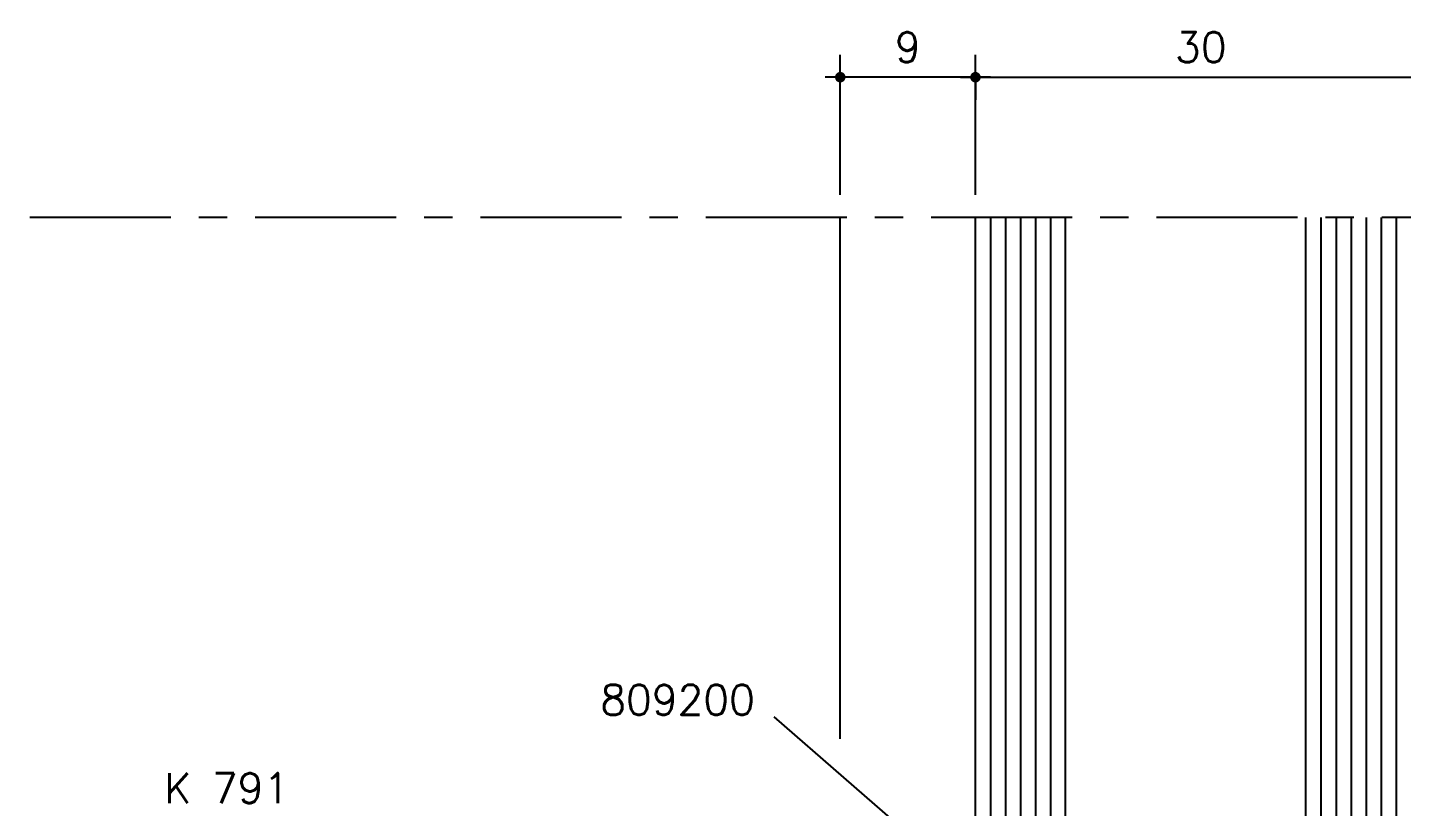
# Model space of a CAD drawing. Extents: x 0 to 4131, y -1600 to 527.
# Drawn here: x 990.9 to 1082.4, y -775 to -723.1 of the extents above; entities that cross this region are included whole.
import ezdxf

# ---------------------------------------------------------------- set-up
doc = ezdxf.new("R2010")
doc.units = 0
doc.header["$LTSCALE"] = 7.5
doc.header["$MEASUREMENT"] = 0
doc.linetypes.add('CENTER', pattern=[2, 1.25, -0.25, 0.25, -0.25])
doc.layers.get('0').update_dxf_attribs({"linetype": 'CONTINUOUS'})
doc.layers.get('DEFPOINTS').update_dxf_attribs({"linetype": 'CONTINUOUS'})
for name, color, linetype in [('ASSI', 1, 'CENTER'), ('QUOTE', 254, 'CONTINUOUS'), ('TRATTEGGI', 140, 'CONTINUOUS'), ('VETRO', 6, 'CONTINUOUS')]:
    doc.layers.add(name, color=color, linetype=linetype)
doc.styles.get("Standard").update_dxf_attribs({"font": 'romans.shx'})
doc.dimstyles.new('SCALA_1-1$0', dxfattribs={"dimtxt": 2, "dimasz": 1, "dimexe": 1.5, "dimexo": 1.5, "dimgap": 1, "dimtad": 3, "dimdsep": 46, "dimtxsty": 'Standard', "dimblk1": 'PUNTO', "dimblk2": 'PUNTO', "dimsah": 1, "dimcen": 0.09, "dimclrt": 2, "dimadec": 0, "dimazin": 0, "dimtfac": 0.7, "dimtmove": 0, "dimatfit": 3, "dimldrblk": 'PUNTO', "dimfxl": 1, "dimtolj": 2, "dimarcsym": 0})

# ---------------------------------------------------------------- blocks, each defined once
blk = doc.blocks.new('PUNTO')
blk.add_line((-1, 0), (1, 0))
at = {"const_width": 0.35}
blk.add_lwpolyline([(-0.175, 0, 1), (0.175, 0, 1)], format="xyb", close=True, dxfattribs=at)
blk = doc.blocks.new('*D439')
at = {"layer": 'DEFPOINTS', "color": 0, "transparency": 16777216}
for p in [(1083.997, -726.388), (1053.997, -735.731), (1083.997, -735.731)]:
    blk.add_point(p, dxfattribs=at)
at = {"layer": 'QUOTE', "color": 0, "lineweight": -2, "transparency": 16777216}
for p, q in [((1053.997, -734.231), (1053.997, -724.888)), ((1083.997, -734.231), (1083.997, -724.888)), ((1054.997, -726.388), (1082.997, -726.388))]:
    blk.add_line(p, q, dxfattribs=at)
at = {"layer": 'QUOTE', "color": 0, "lineweight": -2, "transparency": 16777216, "rotation": 180}
blk.add_blockref('PUNTO', (1053.997, -726.388), dxfattribs=at)
at = {"layer": 'QUOTE', "color": 0, "lineweight": -2, "transparency": 16777216}
blk.add_blockref('PUNTO', (1083.997, -726.388), dxfattribs=at)
at = {"layer": 'QUOTE', "color": 2, "transparency": 16777216, "insert": (1068.997, -724.388), "char_height": 2, "attachment_point": 5}
blk.add_mtext('\\A2;30', dxfattribs=at)
blk = doc.blocks.new('*D434')
at = {"layer": 'DEFPOINTS', "color": 0, "transparency": 16777216}
for p in [(1053.997, -724.888), (1044.997, -726.388), (1044.997, -735.731)]:
    blk.add_point(p, dxfattribs=at)
at = {"layer": 'QUOTE', "color": 0, "lineweight": -2, "transparency": 16777216}
for p, q in [((1044.997, -734.231), (1044.997, -724.888)), ((1052.997, -726.388), (1045.997, -726.388)), ((1053.997, -726.388), (1053.997, -727.888))]:
    blk.add_line(p, q, dxfattribs=at)
at = {"layer": 'QUOTE', "color": 0, "lineweight": -2, "transparency": 16777216, "rotation": 180}
blk.add_blockref('PUNTO', (1044.997, -726.388), dxfattribs=at)
at = {"layer": 'QUOTE', "color": 0, "lineweight": -2, "transparency": 16777216}
blk.add_blockref('PUNTO', (1053.997, -726.388), dxfattribs=at)
at = {"layer": 'QUOTE', "color": 2, "transparency": 16777216, "insert": (1049.497, -724.388), "char_height": 2, "attachment_point": 5}
blk.add_mtext('\\A2;9', dxfattribs=at)

msp = doc.modelspace()

# ---------------------------------------------------------------- linework, layer by layer
at = {"layer": 'ASSI'}
msp.add_line((1105.4289, -735.7314), (935.8102, -735.7314), dxfattribs=at)
at = {"layer": 'QUOTE'}
for p, q in [((1044.9969, -770.4358), (1044.9969, -735.7314)), ((1050.3266, -777.4494), (1040.6015, -768.9837))]:
    msp.add_line(p, q, dxfattribs=at)
at = {"layer": 'TRATTEGGI'}
for p, q in [((1054.9969, -735.7314), (1054.9969, -795.8094)), ((1055.9969, -735.7314), (1055.9969, -795.8094)), ((1056.9969, -735.7314), (1056.9969, -795.8094)), ((1057.9969, -735.7314), (1057.9969, -795.8094)), ((1058.9969, -735.7314), (1058.9969, -795.8094)), ((1076.9969, -735.7314), (1076.9969, -823.8143)), ((1077.9969, -735.7314), (1077.9969, -823.8143)), ((1078.9969, -735.7314), (1078.9969, -823.8143)), ((1079.9969, -735.7314), (1079.9969, -823.8143)), ((1080.9969, -735.7314), (1080.9969, -823.8143)), ((1081.9969, -735.7314), (1081.9969, -823.8143))]:
    msp.add_line(p, q, dxfattribs=at)
at = {"layer": 'VETRO'}
for p, q in [((1053.9969, -794.8094), (1053.9969, -735.7314)), ((1059.9969, -795.8094), (1059.9969, -735.7314)), ((1075.9969, -822.8143), (1075.9969, -735.7314))]:
    msp.add_line(p, q, dxfattribs=at)

# ---------------------------------------------------------------- texts
at = {"layer": 'QUOTE', "color": 2}
for s, p in [('809200', (1029.0277, -768.8457)), ('K 791', (1000.0056, -774.7239))]:
    msp.add_text(s, height=2, dxfattribs=at).set_placement(p)

# ---------------------------------------------------------------- dimensions: what is measured, and where the dimension line sits
at = {"layer": 'QUOTE'}
for base, p1, p2, picture, middle in [((1044.9969, -726.3881), (1053.9969, -724.8881), (1044.9969, -735.7314), '*D434', (1049.4969, -724.3881)), ((1083.9969, -726.3881), (1053.9969, -735.7314), (1083.9969, -735.7314), '*D439', (1068.9969, -724.3881))]:
    dim = msp.add_linear_dim(base=base, p1=p1, p2=p2, dimstyle='SCALA_1-1$0', dxfattribs=at)
    dim.commit()
    dim.dimension.update_dxf_attribs({"geometry": picture, "text_midpoint": middle})

doc.saveas('drawing.dxf')
